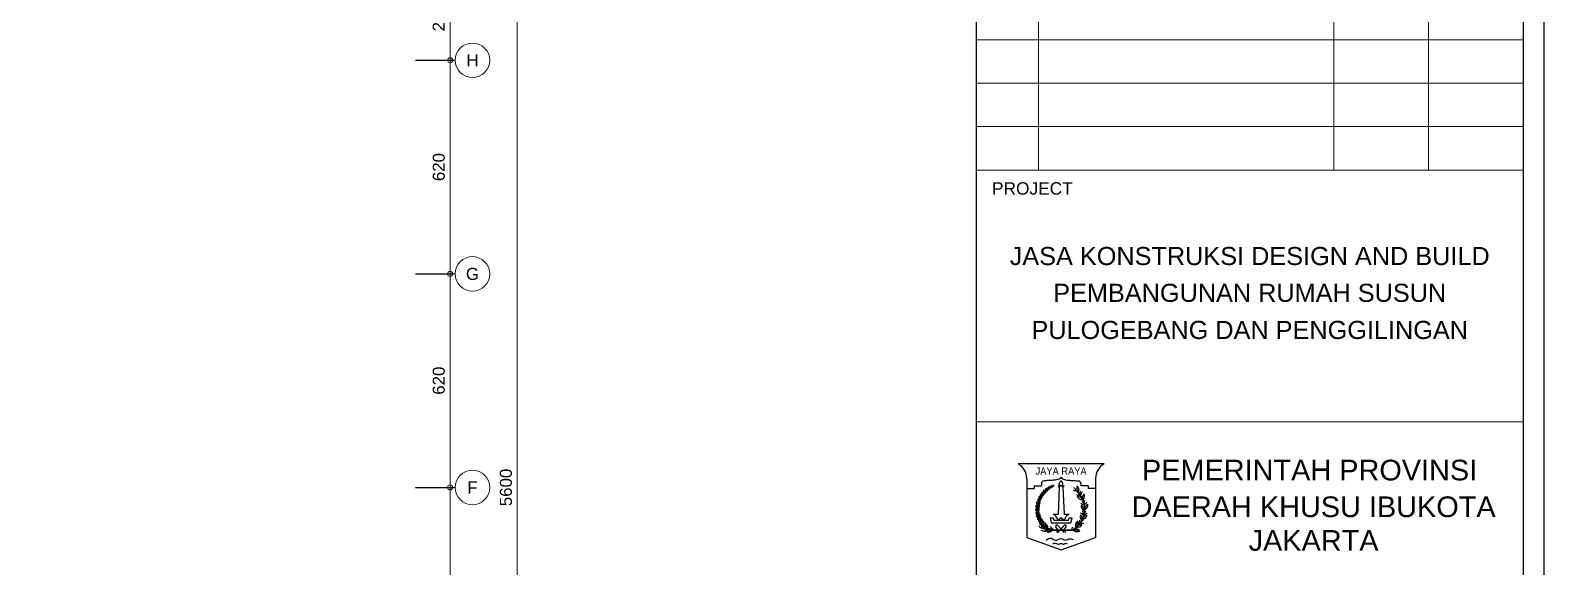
# Model space of a CAD drawing. Header units: millimetres. Extents: x -324 to 75, y -297 to 200.
# Drawn here: x -92.39 to -48.45, y 154.87 to 170.44 of the extents above; entities that cross this region are included whole.
import ezdxf
from ezdxf.enums import TextEntityAlignment as Align

# ---------------------------------------------------------------- set-up
doc = ezdxf.new("R2010")
doc.units = ezdxf.units.MM
doc.layers.get('defpoints').update_dxf_attribs({"color": 1})
for name, color, linetype, lineweight in [('KOP', 7, 'Continuous', 20), ('KOP GARIS', 1, 'Continuous', 30), ('u', 6, 'Continuous', 20)]:
    doc.layers.add(name, color=color, linetype=linetype, lineweight=lineweight)
doc.styles.add('BARU', font='arial.ttf')
doc.styles.add('BOLD', font='arial.ttf')
doc.styles.add('S', font='simplex', dxfattribs={"width": 0.75})
doc.styles.get("Standard").update_dxf_attribs({"font": 'arial.ttf'})
doc.dimstyles.new('sk-100', dxfattribs={"dimtxt": 0.35, "dimasz": 0.15, "dimexe": 0.1, "dimexo": 0, "dimgap": 0.15, "dimtad": 1, "dimdec": 0, "dimlfac": 100, "dimzin": 0, "dimdsep": 46, "dimtxsty": 'Standard', "dimblk": 'BULAT', "dimcen": 0.09, "dimclrd": 256, "dimclre": 256, "dimclrt": 256, "dimadec": 0, "dimazin": 0, "dimtfac": 1, "dimtdec": 0, "dimtofl": 0, "dimtmove": 0, "dimatfit": 3, "dimldrblk": 'BULAT', "dimfxl": 0, "dimtolj": 1, "dimtzin": 0, "dimlwd": -1, "dimarcsym": 0})

# ---------------------------------------------------------------- blocks, each defined once
blk = doc.blocks.new('BULAT')
for p, q in [((-1, 0), (1, 0)), ((0, -1), (0, 1))]:
    blk.add_line(p, q)
blk.add_circle((0, 0), 0.5)
blk = doc.blocks.new('*D59')
at = {"layer": 'defpoints', "color": 0}
for p in [(-81.2, 157.173), (-80.2, 157.173), (-81.2, 150.973)]:
    blk.add_point(p, dxfattribs=at)
at = {"layer": 'u', "lineweight": -2}
for p, q in [((-81.2, 157.173), (-80.1, 157.173)), ((-81.2, 150.973), (-80.1, 150.973))]:
    blk.add_line(p, q, dxfattribs=at)
at = {"layer": 'u'}
blk.add_line((-80.2, 151.123), (-80.2, 157.023), dxfattribs=at)
at = {"layer": 'u', "xscale": 0.15, "yscale": 0.15, "zscale": 0.15}
for p, rotation in [((-80.2, 157.173), 90), ((-80.2, 150.973), 270)]:
    blk.add_blockref('BULAT', p, dxfattribs=dict(at, rotation=rotation))
at = {"layer": 'u', "insert": (-80.528, 154.073), "char_height": 0.35, "attachment_point": 5, "rotation": 90}
blk.add_mtext('\\A1;620', dxfattribs=at)
blk = doc.blocks.new('NAV')
blk.add_circle((0, -0.4), 0.4)
at = {"style": 'S', "width": 0.75, "flags": 4}
blk.add_attdef('AV', text='', height=0.3, dxfattribs=at).set_placement((0, -0.4), align=Align.MIDDLE)
blk = doc.blocks.new('*D60')
at = {"layer": 'defpoints', "color": 0}
for p in [(-81.2, 163.373), (-80.2, 163.373), (-81.2, 157.173)]:
    blk.add_point(p, dxfattribs=at)
at = {"layer": 'u', "lineweight": -2}
for p, q in [((-81.2, 163.373), (-80.1, 163.373)), ((-81.2, 157.173), (-80.1, 157.173))]:
    blk.add_line(p, q, dxfattribs=at)
at = {"layer": 'u'}
blk.add_line((-80.2, 157.323), (-80.2, 163.223), dxfattribs=at)
at = {"layer": 'u', "xscale": 0.15, "yscale": 0.15, "zscale": 0.15}
for p, rotation in [((-80.2, 163.373), 90), ((-80.2, 157.173), 270)]:
    blk.add_blockref('BULAT', p, dxfattribs=dict(at, rotation=rotation))
at = {"layer": 'u', "insert": (-80.528, 160.273), "char_height": 0.35, "attachment_point": 5, "rotation": 90}
blk.add_mtext('\\A1;620', dxfattribs=at)
blk = doc.blocks.new('*D61')
at = {"layer": 'defpoints', "color": 0}
for p in [(-81.2, 169.573), (-80.2, 169.573), (-81.2, 163.373)]:
    blk.add_point(p, dxfattribs=at)
at = {"layer": 'u', "lineweight": -2}
for p, q in [((-81.2, 169.573), (-80.1, 169.573)), ((-81.2, 163.373), (-80.1, 163.373))]:
    blk.add_line(p, q, dxfattribs=at)
at = {"layer": 'u'}
blk.add_line((-80.2, 163.523), (-80.2, 169.423), dxfattribs=at)
at = {"layer": 'u', "xscale": 0.15, "yscale": 0.15, "zscale": 0.15}
for p, rotation in [((-80.2, 169.573), 90), ((-80.2, 163.373), 270)]:
    blk.add_blockref('BULAT', p, dxfattribs=dict(at, rotation=rotation))
at = {"layer": 'u', "insert": (-80.528, 166.473), "char_height": 0.35, "attachment_point": 5, "rotation": 90}
blk.add_mtext('\\A1;620', dxfattribs=at)
blk = doc.blocks.new('*D62')
at = {"layer": 'defpoints', "color": 0}
for p in [(-81.2, 172.073), (-80.2, 172.073), (-81.2, 169.573)]:
    blk.add_point(p, dxfattribs=at)
at = {"layer": 'u', "lineweight": -2}
for p, q in [((-81.2, 172.073), (-80.1, 172.073)), ((-81.2, 169.573), (-80.1, 169.573))]:
    blk.add_line(p, q, dxfattribs=at)
at = {"layer": 'u'}
blk.add_line((-80.2, 169.723), (-80.2, 171.923), dxfattribs=at)
at = {"layer": 'u', "xscale": 0.15, "yscale": 0.15, "zscale": 0.15}
for p, rotation in [((-80.2, 172.073), 90), ((-80.2, 169.573), 270)]:
    blk.add_blockref('BULAT', p, dxfattribs=dict(at, rotation=rotation))
at = {"layer": 'u', "insert": (-80.528, 170.818), "char_height": 0.35, "attachment_point": 5, "rotation": 90}
blk.add_mtext('\\A1;250', dxfattribs=at)
blk = doc.blocks.new('*D65')
at = {"layer": 'defpoints', "color": 0}
for p in [(-79.05, 185.173), (-78.25, 185.173), (-79.05, 129.173)]:
    blk.add_point(p, dxfattribs=at)
at = {"layer": 'u', "lineweight": -2}
for p, q in [((-79.05, 185.173), (-78.15, 185.173)), ((-79.05, 129.173), (-78.15, 129.173))]:
    blk.add_line(p, q, dxfattribs=at)
at = {"layer": 'u'}
blk.add_line((-78.25, 129.323), (-78.25, 185.023), dxfattribs=at)
at = {"layer": 'u', "xscale": 0.15, "yscale": 0.15, "zscale": 0.15}
for p, rotation in [((-78.25, 185.173), 90), ((-78.25, 129.173), 270)]:
    blk.add_blockref('BULAT', p, dxfattribs=dict(at, rotation=rotation))
at = {"layer": 'u', "insert": (-78.578, 157.173), "char_height": 0.35, "attachment_point": 5, "rotation": 90}
blk.add_mtext('\\A1;5600', dxfattribs=at)
blk = doc.blocks.new('KOP A3 DED')
at = {"color": 5}
for p, q in [((16.746, 15.491), (15.913, 15.491)), ((15.997, 15.348), (15.997, 14.777)), ((15.997, 15.253), (16.068, 15.253)), ((16.068, 15.277), (16.068, 15.253)), ((16.068, 15.277), (16.139, 15.277)), ((16.139, 15.301), (16.139, 15.277)), ((16.52, 15.301), (16.52, 15.277)), ((16.591, 15.277), (16.52, 15.277)), ((16.591, 15.277), (16.591, 15.253)), ((16.663, 15.253), (16.591, 15.253)), ((16.663, 15.348), (16.663, 14.777)), ((16.312, 14.837), (16.28, 14.88)), ((16.33, 14.858), (16.299, 14.894)), ((16.312, 14.837), (16.303, 14.825)), ((16.33, 14.858), (16.361, 14.894)), ((16.348, 14.837), (16.38, 14.88)), ((16.348, 14.837), (16.357, 14.825)), ((15.997, 14.777), (16.33, 14.658)), ((16.33, 14.658), (16.663, 14.777))]:
    blk.add_line(p, q, dxfattribs=at)
at = {"color": 7}
for p, q in [((16.3, 15.277), (16.359, 15.277)), ((16.312, 15.265), (16.3, 15.003)), ((16.318, 15.282), (16.342, 15.282)), ((16.348, 15.265), (16.359, 15.003)), ((16.223, 14.968), (16.252, 14.968)), ((16.223, 14.968), (16.235, 14.92)), ((16.252, 15.003), (16.252, 15.002)), ((16.252, 15.003), (16.3, 15.003)), ((16.252, 15.002), (16.255, 15.002)), ((16.252, 14.968), (16.258, 14.944)), ((16.258, 14.944), (16.401, 14.944)), ((16.294, 14.956), (16.318, 14.956)), ((16.342, 14.956), (16.365, 14.956)), ((16.359, 15.003), (16.407, 15.003)), ((16.401, 14.944), (16.407, 14.968)), ((16.405, 15.002), (16.407, 15.002)), ((16.407, 15.003), (16.407, 15.002)), ((16.407, 14.968), (16.437, 14.968)), ((16.425, 14.92), (16.437, 14.968)), ((16.235, 14.92), (16.425, 14.92))]:
    blk.add_line(p, q, dxfattribs=at)
for p, q in [((16.488, 15.223), (16.473, 15.232)), ((16.496, 15.22), (16.498, 15.212)), ((16.522, 15.179), (16.507, 15.188)), ((16.522, 15.179), (16.523, 15.197)), ((16.535, 15.145), (16.542, 15.138)), ((16.543, 15.144), (16.543, 15.135)), ((16.555, 15.084), (16.544, 15.097)), ((16.555, 15.084), (16.561, 15.101)), ((16.548, 14.986), (16.539, 15.002)), ((16.548, 14.986), (16.559, 15)), ((16.553, 15.038), (16.556, 15.029)), ((16.56, 15.047), (16.557, 15.039)), ((16.459, 14.86), (16.477, 14.861)), ((16.498, 14.895), (16.497, 14.913)), ((16.507, 14.906), (16.522, 14.914))]:
    blk.add_line(p, q)
blk.add_lwpolyline([(-21, 29.697), (21, 29.697), (21, 0), (-21, 0), (-21, 29.697)])
for points in [[(16.318, 15.282), (16.317, 15.284), (16.315, 15.285), (16.315, 15.287), (16.314, 15.289), (16.313, 15.29), (16.313, 15.292), (16.313, 15.293), (16.312, 15.295), (16.312, 15.296), (16.312, 15.298), (16.312, 15.299), (16.312, 15.301), (16.313, 15.302), (16.313, 15.304), (16.314, 15.305), (16.314, 15.307), (16.315, 15.309), (16.316, 15.31), (16.317, 15.312), (16.319, 15.314), (16.321, 15.317), (16.323, 15.32), (16.326, 15.324), (16.33, 15.329)], [(16.342, 15.282), (16.343, 15.284), (16.344, 15.285), (16.345, 15.287), (16.346, 15.289), (16.346, 15.29), (16.347, 15.292), (16.347, 15.293), (16.347, 15.295), (16.347, 15.296), (16.347, 15.298), (16.347, 15.299), (16.347, 15.301), (16.347, 15.302), (16.346, 15.304), (16.346, 15.305), (16.345, 15.307), (16.345, 15.309), (16.344, 15.31), (16.342, 15.312), (16.341, 15.314), (16.339, 15.317), (16.336, 15.32), (16.333, 15.324), (16.33, 15.329)]]:
    blk.add_lwpolyline(points, dxfattribs=at)
at = {"color": 1}
blk.add_lwpolyline([(16.219, 14.849), (16.44, 14.849)], close=True, dxfattribs=at)
at = {"color": 5}
for points in [[(16.303, 14.849), (16.285, 14.825)], [(16.357, 14.849), (16.374, 14.825)]]:
    blk.add_lwpolyline(points, dxfattribs=at)
for centre, radius, start, end in [((15.833, 15.348), 0.164, 0, 60.5129), ((16.827, 15.348), 0.164, 119.4871, 180), ((16.163, 15.301), 0.0238, 90, 180), ((16.496, 15.301), 0.0238, 0, 90), ((16.289, 14.887), 0.0119, 36.8699, 216.8699), ((16.37, 14.887), 0.0119, 323.1301, 143.1301)]:
    blk.add_arc(centre, radius, start, end, dxfattribs=at)
for centre, radius, start, end in [((16.343, 15.054), 0.241, 114.0856, 237.6325), ((16.185, 15.217), 0.029, 133.8416, 198.303), ((16.138, 15.228), 0.029, 313.8416, 18.303), ((16.2, 15.23), 0.0261, 126.6239, 191.0853), ((16.158, 15.246), 0.0261, 306.6239, 11.0853), ((16.194, 15.208), 0.0261, 74.9043, 139.3657), ((16.181, 15.25), 0.0261, 254.9043, 319.3657), ((16.178, 15.257), 0.0209, 303.961, 8.4223), ((16.21, 15.242), 0.0209, 123.961, 188.4223), ((16.205, 15.225), 0.0209, 72.2414, 136.7027), ((16.196, 15.259), 0.0209, 252.2414, 316.7027), ((16.194, 15.269), 0.0209, 297.7406, 2.2019), ((16.225, 15.251), 0.0209, 117.7406, 182.2019), ((16.217, 15.234), 0.0209, 66.021, 130.4823), ((16.212, 15.269), 0.0209, 246.021, 310.4823), ((16.236, 15.26), 0.0167, 113.4007, 177.862), ((16.212, 15.276), 0.0167, 293.4007, 357.862), ((16.229, 15.247), 0.0167, 61.6811, 126.1424), ((16.227, 15.275), 0.0167, 241.6811, 306.1424), ((16.227, 15.284), 0.0167, 293.4007, 357.862), ((16.25, 15.268), 0.0167, 113.4007, 177.862), ((16.243, 15.255), 0.0167, 61.6811, 126.1424), ((16.241, 15.283), 0.0167, 241.6811, 306.1424), ((16.248, 15.29), 0.0167, 260.9369, 325.3982), ((16.259, 15.264), 0.0167, 80.9369, 145.3982), ((16.466, 15.267), 0.0364, 235.5154, 280.6207), ((16.443, 15.231), 0.0302, 1.4248, 71.624), ((16.528, 15.254), 0.0473, 151.1819, 225.9956), ((16.454, 15.243), 0.0473, 331.1819, 45.9956), ((16.122, 15.082), 0.0363, 172.3995, 236.8608), ((16.066, 15.056), 0.0363, 352.3995, 56.8608), ((16.128, 15.113), 0.0363, 164.619, 229.0804), ((16.069, 15.095), 0.0363, 344.619, 49.0804), ((16.138, 15.055), 0.0363, 120.6799, 185.1412), ((16.084, 15.083), 0.0363, 300.6799, 5.1412), ((16.132, 15.138), 0.029, 158.8649, 223.3262), ((16.09, 15.119), 0.0363, 292.8994, 357.3608), ((16.141, 15.084), 0.0363, 112.8994, 177.3608), ((16.084, 15.128), 0.029, 338.8649, 43.3262), ((16.102, 15.145), 0.029, 287.1453, 351.6066), ((16.14, 15.113), 0.029, 107.1453, 171.6066), ((16.143, 15.16), 0.029, 150.2996, 214.761), ((16.094, 15.157), 0.029, 330.2996, 34.761), ((16.147, 15.134), 0.029, 98.58, 163.0414), ((16.115, 15.172), 0.029, 278.58, 343.0414), ((16.155, 15.18), 0.029, 145.7989, 210.2603), ((16.106, 15.182), 0.029, 325.7989, 30.2603), ((16.128, 15.195), 0.029, 274.0793, 338.5407), ((16.157, 15.155), 0.029, 94.0793, 158.5407), ((16.169, 15.199), 0.029, 139.3679, 203.8292), ((16.121, 15.206), 0.029, 319.3679, 23.8292), ((16.169, 15.174), 0.029, 87.6483, 152.1096), ((16.144, 15.217), 0.029, 267.6483, 332.1096), ((16.182, 15.192), 0.029, 82.122, 146.5834), ((16.162, 15.236), 0.029, 262.122, 326.5834), ((16.316, 15.054), 0.241, 302.3675, 44.4851), ((16.5, 15.224), 0.0364, 235.5154, 280.6207), ((16.477, 15.187), 0.0302, 1.4248, 71.624), ((16.491, 15.128), 0.0473, 20.9123, 95.7261), ((16.53, 15.192), 0.0473, 200.9123, 275.7261), ((16.542, 15.221), 0.0302, 162.5946, 232.7938), ((16.549, 15.133), 0.0364, 217.2288, 262.3342), ((16.498, 15.223), 0.0364, 313.598, 358.7033), ((16.572, 15.081), 0.0473, 171.1641, 245.9779), ((16.506, 15.045), 0.0473, 351.1641, 65.9779), ((16.515, 15.106), 0.0302, 343.1383, 53.3375), ((16.585, 15.166), 0.0473, 133.1999, 208.0136), ((16.511, 15.179), 0.0473, 313.1999, 28.0136), ((16.584, 15.12), 0.0302, 150.0679, 220.2671), ((16.607, 15.054), 0.0473, 113.3027, 188.1164), ((16.541, 15.091), 0.0473, 293.3027, 8.1164), ((16.542, 15.132), 0.0364, 301.0712, 346.1766), ((16.069, 15.017), 0.0363, 2.2926, 66.7539), ((16.119, 15.052), 0.0363, 182.2926, 246.7539), ((16.076, 14.98), 0.0363, 12.6628, 77.1241), ((16.12, 15.023), 0.0363, 192.6628, 257.1241), ((16.123, 15), 0.0363, 200.2151, 264.6765), ((16.086, 14.952), 0.0363, 20.2151, 84.6765), ((16.131, 14.975), 0.0363, 206.1601, 270.6214), ((16.099, 14.923), 0.0363, 26.1601, 90.6214), ((16.14, 15.028), 0.0363, 130.573, 195.0343), ((16.081, 15.046), 0.0363, 310.573, 15.0343), ((16.144, 15.003), 0.0363, 140.9432, 205.4045), ((16.083, 15.011), 0.0363, 320.9432, 25.4045), ((16.152, 14.98), 0.0363, 140.9432, 205.4045), ((16.091, 14.987), 0.0363, 320.9432, 25.4045), ((16.162, 14.958), 0.0363, 146.9028, 211.3642), ((16.101, 14.959), 0.0363, 326.9028, 31.3642), ((16.176, 14.935), 0.0363, 146.6953, 211.1566), ((16.115, 14.936), 0.0363, 326.6953, 31.1566), ((16.525, 14.937), 0.0364, 176.9872, 222.0926), ((16.481, 14.938), 0.0302, 302.8967, 13.0959), ((16.561, 14.977), 0.0473, 153.0891, 227.9029), ((16.551, 15.036), 0.0364, 205.6201, 250.7254), ((16.487, 14.963), 0.0473, 333.0891, 47.9029), ((16.552, 14.913), 0.0302, 106.5818, 176.781), ((16.512, 15.016), 0.0302, 331.5296, 41.7288), ((16.536, 15.002), 0.0473, 271.02, 345.8338), ((16.583, 14.943), 0.0473, 91.02, 165.8338), ((16.587, 15.01), 0.0302, 128.2781, 198.4773), ((16.553, 15.036), 0.0364, 279.2815, 324.3868), ((16.143, 14.952), 0.0363, 208.508, 272.9693), ((16.113, 14.899), 0.0363, 28.508, 92.9693), ((16.131, 14.875), 0.0363, 40.0311, 104.4924), ((16.15, 14.934), 0.0363, 220.0311, 284.4924), ((16.152, 14.853), 0.0363, 49.2006, 113.662), ((16.161, 14.914), 0.0363, 229.2006, 293.662), ((16.191, 14.916), 0.0363, 144.8635, 209.3249), ((16.129, 14.919), 0.0363, 324.8635, 29.3249), ((16.172, 14.836), 0.0363, 44.4223, 108.8836), ((16.187, 14.896), 0.0363, 224.4223, 288.8836), ((16.207, 14.898), 0.0363, 144.4903, 208.9516), ((16.146, 14.902), 0.0363, 324.4903, 28.9516), ((16.226, 14.885), 0.0363, 156.1803, 220.6416), ((16.165, 14.876), 0.0363, 336.1803, 40.6416), ((16.515, 14.897), 0.0473, 137.1076, 211.9214), ((16.44, 14.905), 0.0473, 317.1076, 31.9214), ((16.504, 14.848), 0.0302, 83.4432, 153.6424), ((16.498, 14.891), 0.0364, 234.4466, 279.5519), ((16.517, 14.862), 0.0364, 69.8962, 144.7099), ((16.5, 14.917), 0.0364, 249.8962, 324.7099), ((16.53, 14.95), 0.0364, 257.5851, 302.6905)]:
    blk.add_arc(centre, radius, start, end)
at = {"color": 7}
for centre, radius, start, end in [((16.296, 15.261), 0.0168, 15, 75), ((16.364, 15.261), 0.0168, 105, 165), ((16.225, 14.937), 0.0713, 15, 65.3894), ((16.33, 14.956), 0.0119, 0, 180), ((16.434, 14.937), 0.0713, 114.6106, 165)]:
    blk.add_arc(centre, radius, start, end, dxfattribs=at)
at = {"color": 1}
blk.add_arc((16.219, 14.858), 0.00952, 237.6325, 270, dxfattribs=at)
at = {"color": 11}
for centre, radius, start, end in [((16.47, 14.864), 0.0364, 158.8696, 203.9749), ((16.429, 14.878), 0.0302, 284.779, 354.9783), ((16.44, 14.858), 0.00952, 270, 302.3675)]:
    blk.add_arc(centre, radius, start, end, dxfattribs=at)
at = {"color": 5}
for points in [[(16.33, 15.36), (16.316, 15.346), (16.297, 15.338), (16.25, 15.331), (16.206, 15.329), (16.163, 15.324)], [(16.33, 15.36), (16.344, 15.346), (16.362, 15.338), (16.41, 15.331), (16.454, 15.329), (16.496, 15.324)], [(16.192, 14.861), (16.182, 14.857), (16.163, 14.861), (16.133, 14.872), (16.113, 14.891)], [(16.201, 14.849), (16.188, 14.847), (16.176, 14.842), (16.157, 14.84), (16.138, 14.845)], [(16.227, 14.846), (16.217, 14.84), (16.198, 14.838), (16.182, 14.838), (16.173, 14.836)], [(16.252, 14.849), (16.24, 14.842), (16.233, 14.835), (16.209, 14.826), (16.198, 14.829)], [(16.245, 14.857), (16.228, 14.858), (16.22, 14.862), (16.208, 14.862)], [(16.252, 14.849), (16.245, 14.864), (16.229, 14.878), (16.226, 14.885)], [(16.187, 14.751), (16.231, 14.773), (16.275, 14.751), (16.326, 14.767), (16.372, 14.753), (16.416, 14.766), (16.446, 14.758)], [(16.249, 14.716), (16.273, 14.723), (16.3, 14.714), (16.329, 14.72), (16.356, 14.714), (16.375, 14.722), (16.39, 14.717)]]:
    blk.add_spline(points, degree=3, dxfattribs=at)
for points in [[(16.443, 14.849), (16.458, 14.851), (16.488, 14.85), (16.511, 14.839)], [(16.443, 14.849), (16.456, 14.842), (16.486, 14.835), (16.511, 14.839)]]:
    blk.add_spline(points, degree=3)
at = {"layer": 'KOP'}
for p, q in [((16.11, 18.333), (16.11, 23.042)), ((18.97, 18.333), (18.97, 23.042)), ((19.885, 23.042), (19.885, 18.333)), ((15.51, 19.592), (20.8, 19.592)), ((15.51, 19.172), (20.8, 19.172)), ((15.51, 18.753), (20.8, 18.753)), ((15.51, 18.333), (20.8, 18.333)), ((15.51, 18.333), (20.8, 18.333)), ((15.51, 15.896), (20.8, 15.896))]:
    blk.add_line(p, q, dxfattribs=at)
at = {"layer": 'KOP GARIS'}
blk.add_line((15.51, 0.2), (15.51, 29.497), dxfattribs=at)
blk.add_lwpolyline([(-20.8, 29.497), (20.8, 29.497), (20.8, 0.2), (-20.8, 0.2)], close=True, dxfattribs=at)
at = {"color": 5, "style": 'BARU', "width": 0.9}
blk.add_text('JAYA RAYA', height=0.0714, dxfattribs=at).set_placement((16.33, 15.42), align=Align.MIDDLE)
at = {"layer": 'KOP', "style": 'BOLD'}
blk.add_text('PROJECT', height=0.12, dxfattribs=at).set_placement((16.443, 18.155), align=Align.MIDDLE_RIGHT)
for s, height, p in [('JASA KONSTRUKSI DESIGN AND BUILD', 0.17498, (18.155, 17.501)), ('PEMBANGUNAN RUMAH SUSUN', 0.17498, (18.155, 17.145)), ('PULOGEBANG DAN PENGGILINGAN', 0.17498, (18.155, 16.786)), ('PEMERINTAH PROVINSI ', 0.19998, (18.773, 15.43)), ('DAERAH KHUSU IBUKOTA', 0.19998, (18.773, 15.075)), ('JAKARTA', 0.2, (18.773, 14.749))]:
    blk.add_text(s, height=height, dxfattribs=at).set_placement(p, align=Align.MIDDLE_CENTER)
for tag, p in [('JUDUL1', (15.945, 4.092)), ('JUDUL2', (15.945, 3.747)), ('JUDUL3', (15.945, 3.427)), ('NO', (17.215, 1.101)), ('REFF', (17.207, 0.727)), ('FILE', (17.189, 0.336))]:
    blk.add_attdef(tag, p, '', height=0.12, dxfattribs=at)
for tag, p in [('SCALE1', (18.171, 1.948)), ('NAME', (16.363, 1.738)), ('SCALE2', (18.169, 1.733)), ('DATE', (19.9, 1.757)), ('SCALE3', (18.17, 1.521))]:
    blk.add_attdef(tag, text='', height=0.12, dxfattribs=at).set_placement(p, align=Align.MIDDLE_CENTER)

msp = doc.modelspace()

# ---------------------------------------------------------------- block references
at = {"xscale": 3, "yscale": 3, "zscale": 3}
msp.add_blockref('KOP A3 DED', (-111.453, 111.388), dxfattribs=at)
at = {"layer": 'u'}
ref = msp.add_blockref('NAV', (-79.55, 170.073), dxfattribs=dict(at, xscale=1.25, yscale=1.25, zscale=1.25))
ref.add_attrib('AV', 'H', dxfattribs={"layer": '0', "height": 0.35, "flags": 4}).set_placement((-79.55, 169.573), align=Align.MIDDLE)
ref = msp.add_blockref('NAV', (-79.55, 163.873), dxfattribs=dict(at, xscale=1.25, yscale=1.25, zscale=1.25))
ref.add_attrib('AV', 'G', dxfattribs={"layer": '0', "height": 0.35, "flags": 4}).set_placement((-79.55, 163.373), align=Align.MIDDLE)
ref = msp.add_blockref('NAV', (-79.55, 157.673), dxfattribs=dict(at, xscale=1.25, yscale=1.25, zscale=1.25))
ref.add_attrib('AV', 'F', dxfattribs={"layer": '0', "height": 0.35, "flags": 4}).set_placement((-79.55, 157.173), align=Align.MIDDLE)

# ---------------------------------------------------------------- dimensions: what is measured, and where the dimension line sits
for base, p1, p2, picture, middle in [((-78.25, 185.173), (-79.05, 129.173), (-79.05, 185.173), '*D65', (-78.25, 157.173)), ((-80.2, 172.073), (-81.2, 169.573), (-81.2, 172.073), '*D62', (-80.2, 170.818)), ((-80.2, 169.573), (-81.2, 163.373), (-81.2, 169.573), '*D61', (-80.2, 166.473)), ((-80.2, 163.373), (-81.2, 157.173), (-81.2, 163.373), '*D60', (-80.2, 160.273)), ((-80.2, 157.173), (-81.2, 150.973), (-81.2, 157.173), '*D59', (-80.2, 154.073))]:
    dim = msp.add_linear_dim(base=base, p1=p1, p2=p2, angle=90, dimstyle='sk-100', dxfattribs=at)
    dim.commit()
    dim.dimension.update_dxf_attribs({"geometry": picture, "text_midpoint": middle, "dimtype": 160})

doc.saveas('drawing.dxf')
